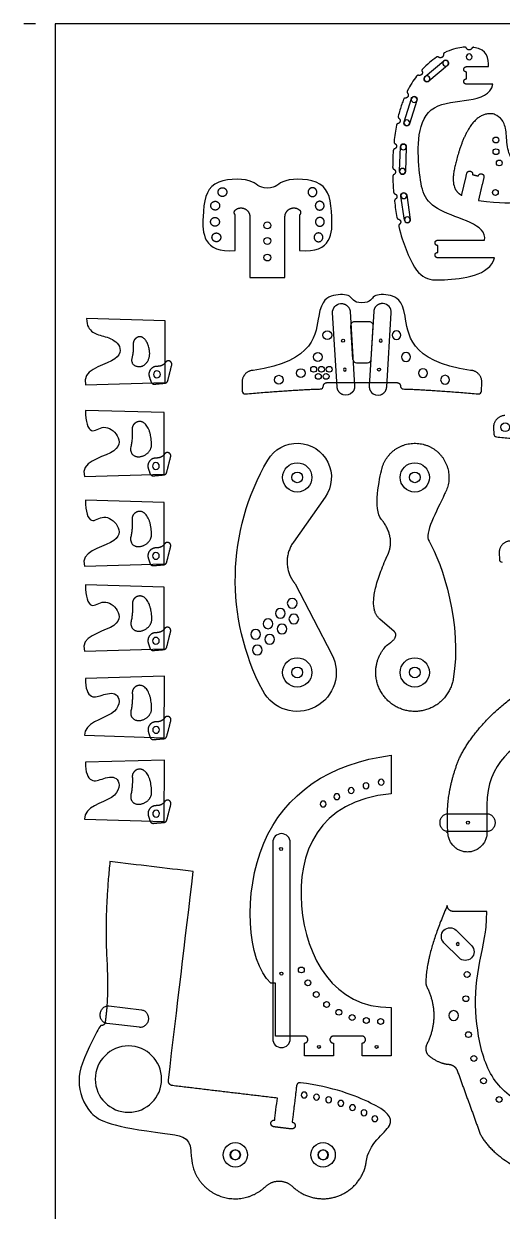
# Model space of a CAD drawing. Header units: millimetres. Extents: x -610 to 2074, y -2456 to 950.
# Drawn here: x 822 to 1312, y -279 to 938 of the extents above; entities that cross this region are included whole.
import ezdxf

# ---------------------------------------------------------------- set-up
doc = ezdxf.new("R2010")
doc.units = ezdxf.units.MM
for name, color, linetype, true_color in [('1.5mm deep inside cut', 60, 'Continuous', 0xd5ff00), ('10mm deep inside', 131, 'Continuous', 0x5ffffb), ('18mm birch plywood sheet', 11, 'Continuous', 0xff6151), ('3mm pilot holes', 4, 'Continuous', 0x00fbff), ('4mm deep inside', 151, 'Continuous', 0x72bcff), ('4mm deep outside', 18, 'Continuous', 0x000000), ('through cut inside 6mm', 18, 'Continuous', 0x000000), ('through cut outside 6mm bit', 96, 'Continuous', 0x007f00)]:
    doc.layers.add(name, color=color, linetype=linetype, true_color=true_color)

msp = doc.modelspace()

# ---------------------------------------------------------------- linework, layer by layer
at = {"layer": '1.5mm deep inside cut'}
for centre in [(1119, 583.7), (1127, 583.7), (1135, 583.7), (1123.8, 576.4), (1131.8, 576.4)]:
    msp.add_circle(centre, 3, dxfattribs=at)
for points, weights, knots in [([(958.4, 586.7), (954.2, 586.7), (951.7, 583.3), (949.2, 579.8), (950.6, 575.8)], [1, 0.889721206474, 1, 0.889721206474, 1], [45.567036, 45.567036, 45.567036, 52.628274, 52.628274, 59.689512, 59.689512, 59.689512]), ([(973.5, 587.9), (974.3, 590.7), (971.6, 592), (968.9, 593.3), (967.2, 590.8)], [1, 0.759151081858, 1, 0.759151081858, 1], [23.713166, 23.713166, 23.713166, 28.674684, 28.674684, 33.636203, 33.636203, 33.636203]), ([(957.3, 492.7), (953.1, 492.7), (950.6, 489.3), (948.2, 485.8), (949.5, 481.9)], [1, 0.889721206474, 1, 0.889721206474, 1], [45.567036, 45.567036, 45.567036, 52.628274, 52.628274, 59.689512, 59.689512, 59.689512]), ([(972.4, 493.9), (973.3, 496.8), (970.6, 498), (967.8, 499.3), (966.2, 496.8)], [1, 0.759151081858, 1, 0.759151081858, 1], [23.713166, 23.713166, 23.713166, 28.674684, 28.674684, 33.636203, 33.636203, 33.636203]), ([(972.4, 401.8), (973.3, 404.7), (970.6, 405.9), (967.8, 407.2), (966.2, 404.7)], [1, 0.759151081858, 1, 0.759151081858, 1], [23.713166, 23.713166, 23.713166, 28.674684, 28.674684, 33.636203, 33.636203, 33.636203]), ([(957.3, 400.6), (953.1, 400.6), (950.6, 397.2), (948.2, 393.8), (949.5, 389.8)], [1, 0.889721206474, 1, 0.889721206474, 1], [45.567036, 45.567036, 45.567036, 52.628274, 52.628274, 59.689512, 59.689512, 59.689512]), ([(972.4, 314.8), (973.3, 317.7), (970.6, 319), (967.8, 320.3), (966.2, 317.8)], [1, 0.759151081858, 1, 0.759151081858, 1], [23.713166, 23.713166, 23.713166, 28.674684, 28.674684, 33.636203, 33.636203, 33.636203]), ([(957.3, 313.7), (953.1, 313.7), (950.6, 310.2), (948.2, 306.8), (949.5, 302.8)], [1, 0.889721206474, 1, 0.889721206474, 1], [45.567036, 45.567036, 45.567036, 52.628274, 52.628274, 59.689512, 59.689512, 59.689512]), ([(957.5, 222.3), (953.2, 222.3), (950.8, 218.9), (948.3, 215.5), (949.7, 211.5)], [1, 0.889721206474, 1, 0.889721206474, 1], [45.567036, 45.567036, 45.567036, 52.628274, 52.628274, 59.689512, 59.689512, 59.689512]), ([(972.6, 223.5), (973.4, 226.4), (970.7, 227.6), (968, 228.9), (966.3, 226.4)], [1, 0.759151081858, 1, 0.759151081858, 1], [23.713166, 23.713166, 23.713166, 28.674684, 28.674684, 33.636203, 33.636203, 33.636203]), ([(957.5, 136.4), (953.2, 136.4), (950.8, 133), (948.3, 129.6), (949.7, 125.6)], [1, 0.889721206474, 1, 0.889721206474, 1], [45.567036, 45.567036, 45.567036, 52.628274, 52.628274, 59.689512, 59.689512, 59.689512]), ([(972.6, 137.6), (973.4, 140.5), (970.7, 141.8), (968, 143), (966.3, 140.5)], [1, 0.759151081858, 1, 0.759151081858, 1], [23.713166, 23.713166, 23.713166, 28.674684, 28.674684, 33.636203, 33.636203, 33.636203])]:
    msp.add_rational_spline(points, weights, degree=2, knots=knots, dxfattribs=at)
for points in [[(967.2, 590.8), (964.5, 586.7), (958.4, 586.7)], [(969.5, 572), (971.5, 579.9), (973.5, 587.9)], [(950.6, 575.8), (951.4, 573.4), (952.3, 570.9)], [(956.1, 568.5), (961.3, 569), (966.6, 569.5)], [(966.2, 496.8), (963.4, 492.7), (957.3, 492.7)], [(968.4, 478), (970.4, 485.9), (972.4, 493.9)], [(949.5, 481.9), (950.4, 479.4), (951.2, 476.9)], [(955, 474.5), (960.3, 475), (965.5, 475.5)], [(966.2, 404.7), (963.4, 400.6), (957.3, 400.6)], [(968.4, 385.9), (970.4, 393.8), (972.4, 401.8)], [(949.5, 389.8), (950.4, 387.3), (951.2, 384.8)], [(955, 382.5), (960.3, 382.9), (965.5, 383.4)], [(966.2, 317.8), (963.4, 313.7), (957.3, 313.7)], [(968.4, 298.9), (970.4, 306.9), (972.4, 314.8)], [(949.5, 302.8), (950.4, 300.3), (951.2, 297.9)], [(955, 295.5), (960.3, 296), (965.5, 296.4)], [(966.3, 226.4), (963.6, 222.3), (957.5, 222.3)], [(968.5, 207.6), (970.6, 215.5), (972.6, 223.5)], [(949.7, 211.5), (950.5, 209), (951.3, 206.5)], [(955.1, 204.2), (960.4, 204.6), (965.7, 205.1)], [(966.3, 140.5), (963.6, 136.4), (957.5, 136.4)], [(968.5, 121.7), (970.6, 129.7), (972.6, 137.6)], [(949.7, 125.6), (950.5, 123.1), (951.3, 120.6)], [(955.1, 118.3), (960.4, 118.8), (965.7, 119.2)]]:
    msp.add_open_spline(points, degree=2, dxfattribs=at)
for points, weights in [([(952.3, 570.9), (953.2, 568.1), (956.1, 568.5)], [1, 0.769572451465, 1]), ([(966.6, 569.5), (968.8, 569.8), (969.5, 572)], [1, 0.839994726213, 1]), ([(951.2, 476.9), (952.1, 474.1), (955, 474.5)], [1, 0.769572451465, 1]), ([(965.5, 475.5), (967.8, 475.8), (968.4, 478)], [1, 0.839994726213, 1]), ([(951.2, 384.8), (952.1, 382.1), (955, 382.5)], [1, 0.769572451465, 1]), ([(965.5, 383.4), (967.8, 383.7), (968.4, 385.9)], [1, 0.839994726213, 1]), ([(951.2, 297.9), (952.1, 295.1), (955, 295.5)], [1, 0.769572451465, 1]), ([(965.5, 296.4), (967.8, 296.8), (968.4, 298.9)], [1, 0.839994726213, 1]), ([(965.7, 205.1), (967.9, 205.4), (968.5, 207.6)], [1, 0.839994726213, 1]), ([(951.3, 206.5), (952.3, 203.8), (955.1, 204.2)], [1, 0.769572451465, 1]), ([(951.3, 120.6), (952.3, 117.9), (955.1, 118.3)], [1, 0.769572451465, 1]), ([(965.7, 119.2), (967.9, 119.5), (968.5, 121.7)], [1, 0.839994726213, 1])]:
    msp.add_rational_spline(points, weights, degree=2, dxfattribs=at)
at = {"layer": '10mm deep inside'}
for centre in [(1102.2, 472.9), (1222.7, 472.9), (1102.2, 273), (1222.7, 273)]:
    msp.add_circle(centre, 15, dxfattribs=at)
at = {"layer": '10mm deep inside', "extrusion": (0, 0, -1)}
msp.add_circle((-929.2, -143.9), 34, dxfattribs=at)
at = {"layer": '18mm birch plywood sheet'}
msp.add_lwpolyline([(854.2, -1502.1), (2074.2, -1502.1), (2074.2, 937.9), (854.2, 937.9)], close=True, dxfattribs=at)
at = {"layer": '3mm pilot holes'}
for centre in [(1149.2, 613), (1186, 583.4), (1277.1, 119), (1085.6, 92), (1086, -35.8), (1124.4, -110.9), (1183.5, -110.9)]:
    msp.add_circle(centre, 1.5, dxfattribs=at)
at = {"layer": '3mm pilot holes', "extrusion": (0, 0, -1)}
for centre in [(-1187.8, 613), (-1151, 583.4), (-1266.7, -5.5)]:
    msp.add_circle(centre, 1.5, dxfattribs=at)
at = {"layer": '4mm deep inside'}
for p, q in [((833.8, 937.9), (821.8, 937.9)), ((1233.3, 883.7), (1252.4, 899.8)), ((1256.3, 895.2), (1237.1, 879.1)), ((1211.7, 837.2), (1219.2, 861.1)), ((1224.9, 859.3), (1217.4, 835.4)), ((1207.1, 786.7), (1208, 811.7)), ((1214, 811.5), (1213.1, 786.5)), ((1212.1, 736.5), (1208.4, 761.2)), ((1214.4, 762.1), (1218.1, 737.3)), ((1143.1, 565.6), (1138.5, 641.6)), ((1156.4, 643), (1161, 566.8)), ((1180.6, 643), (1176, 566.8)), ((1193.9, 565.6), (1198.5, 641.6)), ((1256.5, 128), (1297, 128)), ((1297, 110), (1256.5, 110)), ((1077, 98.7), (1077, -102.6)), ((1095, -102.6), (1095, 98.7)), ((909.2, -68.9), (942.7, -72.9)), ((940.6, -90.8), (907.1, -86.8))]:
    msp.add_line(p, q, dxfattribs=at)
for points in [[(1265.2, 8.7), (1280.8, -6.9)], [(1268.1, -19.6), (1252.5, -4.1)]]:
    msp.add_lwpolyline(points, dxfattribs=at)
for centre, radius in [((1038.7, -221.5), 12.5), ((1038.7, -221.5), 5.2), ((1128.7, -221.5), 12.5), ((1128.7, -221.6), 5.2)]:
    msp.add_circle(centre, radius, dxfattribs=at)
at = {"layer": '4mm deep inside', "extrusion": (0, 0, -1)}
for centre, radius, start, end in [((-1254.3, 897.5), 3, 49.9353, 229.9353), ((-1235.2, 881.4), 3, 229.9353, 49.9353), ((-1222, 860.2), 3, 17.4151, 197.4151), ((-1214.5, 836.3), 3, 197.4151, 17.4151), ((-1211, 811.6), 3, 2.0801, 182.0801), ((-1210.1, 786.6), 3, 182.0802, 2.0802), ((-1211.4, 761.6), 3, 351.5057, 171.5057), ((-1215.1, 736.9), 3, 171.5057, 351.5057), ((-1147.4, 642.1), 9, 356.5334, 85.5774), ((-1152, 566.2), 9, 221.0719, 288.8027), ((-1258.9, 2.3), 9, 315, 134.9999), ((-1274.4, -13.3), 9, 135, 314.9999)]:
    msp.add_arc(centre, radius, start, end, dxfattribs=at)
at = {"layer": '4mm deep inside'}
for centre, start, end in [((1189.5, 642.1), 356.5334, 85.5774), ((1184.9, 566.2), 221.0719, 288.8027), ((1086, 98.7), 360, 180), ((1086, -102.6), 180, 0)]:
    msp.add_arc(centre, 9, start, end, dxfattribs=at)
for points, weights in [([(1146.7, 651.1), (1155.5, 651.8), (1156.4, 643)], [1, 0.7133499962, 0.999263694681]), ([(1190.2, 651.1), (1181.4, 651.8), (1180.6, 643)], [1, 0.7133499962, 0.999263694681]), ([(1149.1, 557.6), (1143.4, 559.6), (1143.1, 565.6)], [1, 0.830349139211, 1]), ([(1161, 566.8), (1161.3, 563.1), (1158.8, 560.3)], [1, 0.923364943739, 1]), ([(1176, 566.8), (1175.7, 563.1), (1178.2, 560.3)], [1, 0.923364943739, 1]), ([(1187.8, 557.6), (1193.6, 559.6), (1193.9, 565.6)], [1, 0.830349139211, 1])]:
    msp.add_rational_spline(points, weights, degree=2, dxfattribs=at)
for points, knots in [([(1256.5, 110), (1256, 110), (1255, 110.1), (1253.5, 110.6), (1252.1, 111.4), (1250.8, 112.6), (1249.8, 114), (1249, 115.7), (1248.6, 117.3), (1248.5, 119), (1248.6, 120.7), (1249, 122.4), (1249.8, 124), (1250.8, 125.5), (1252.1, 126.6), (1253.5, 127.5), (1255, 127.9), (1256, 128), (1256.5, 128)], [64.528599, 64.528599, 64.528599, 64.528599, 65.974835, 67.525142, 69.174919, 70.907319, 72.690415, 74.48008, 76.227969, 77.890824, 79.553683, 81.301573, 83.09123, 84.874308, 86.606677, 88.256411, 89.806667, 91.252863, 91.252863, 91.252863, 91.252863]), ([(1297, 128), (1297.5, 128), (1298.5, 127.9), (1299.9, 127.5), (1301.4, 126.6), (1302.7, 125.5), (1303.7, 124), (1304.5, 122.4), (1304.9, 120.7), (1305, 119), (1304.9, 117.3), (1304.5, 115.7), (1303.7, 114), (1302.7, 112.6), (1301.4, 111.4), (1299.9, 110.6), (1298.5, 110.1), (1297.5, 110), (1297, 110)], [0, 0, 0, 0, 1.446196, 2.996452, 4.646186, 6.378555, 8.161632, 9.95129, 11.69918, 13.362039, 15.024898, 16.772788, 18.562446, 20.345523, 22.077892, 23.727626, 25.277882, 26.724065, 26.724065, 26.724065, 26.724065]), ([(907.1, -86.8), (906.6, -86.8), (905.6, -86.5), (904.2, -85.9), (902.9, -84.9), (901.8, -83.6), (900.9, -82), (900.3, -80.3), (900.1, -78.6), (900.2, -76.9), (900.5, -75.3), (901.1, -73.6), (902.1, -72.1), (903.3, -70.8), (904.7, -69.8), (906.2, -69.2), (907.7, -68.9), (908.8, -68.9), (909.2, -68.9)], [60.885979, 60.885979, 60.885979, 60.885979, 62.332214, 63.882522, 65.532299, 67.264699, 69.047795, 70.837459, 72.585349, 74.248203, 75.911062, 77.658953, 79.44861, 81.231688, 82.964056, 84.61379, 86.164047, 87.610242, 87.610242, 87.610242, 87.610242]), ([(942.7, -72.9), (943.2, -73), (944.1, -73.2), (945.6, -73.9), (946.9, -74.8), (948, -76.2), (948.9, -77.7), (949.4, -79.4), (949.7, -81.1), (949.6, -82.8), (949.3, -84.5), (948.6, -86.1), (947.7, -87.6), (946.5, -88.9), (945.1, -89.9), (943.6, -90.6), (942, -90.9), (941, -90.9), (940.6, -90.8)], [0, 0, 0, 0, 1.446196, 2.996452, 4.646186, 6.378555, 8.161632, 9.95129, 11.69918, 13.362039, 15.024898, 16.772788, 18.562446, 20.345523, 22.077892, 23.727626, 25.277882, 26.724065, 26.724065, 26.724065, 26.724065])]:
    msp.add_open_spline(points, degree=3, knots=knots, dxfattribs=at)
at = {"layer": '4mm deep outside'}
msp.add_rational_spline([(1256.5, 109), (1256, 109), (1255.4, 109.1)], [1, 0.975066676587, 0.954378385674], degree=2, dxfattribs=at)
at = {"layer": 'through cut inside 6mm'}
for p, q in [((1156.9, 628.2), (1159, 593.8)), ((1178, 593.8), (1180.1, 628.2))]:
    msp.add_line(p, q, dxfattribs=at)
for points in [[(1176.2, 632.3), (1160.8, 632.3)], [(1162.9, 590.2), (1174.1, 590.2)]]:
    msp.add_lwpolyline(points, dxfattribs=at)
at = {"layer": 'through cut inside 6mm', "extrusion": (0, 0, -1)}
for centre, radius in [((-1278.5, 903.9), 3), ((-1254.3, 897.5), 3), ((-1235.2, 881.4), 3), ((-1222, 860.2), 3), ((-1214.5, 836.3), 3), ((-1211, 811.6), 3), ((-1210.1, 786.6), 3), ((-1211.4, 761.6), 3), ((-1215.1, 736.9), 3), ((-1204, 618.7), 4.5), ((-1213.7, 596.3), 4.5), ((-1231.1, 579.8), 4.5), ((-958.4, 578.5), 3.5), ((-1253.7, 573), 4.5), ((-957.3, 484.5), 3.5), ((-957.3, 392.4), 3.5), ((-1097, 343.9), 5), ((-1084.8, 333.5), 5), ((-1098.7, 327.8), 5), ((-1059.5, 312), 5), ((-1072.3, 322.8), 5), ((-1086.5, 317.5), 5), ((-957.3, 305.4), 3.5), ((-1074, 306.8), 5), ((-1061.2, 295.9), 5), ((-957.5, 214.1), 3.5), ((-1172.7, 156.8), 3), ((-1188.3, 160.4), 3), ((-1142.8, 145.6), 3), ((-1157.5, 151.9), 3), ((-1128.7, 138.1), 3), ((-957.5, 128.2), 3.5), ((-1262.5, -78.7), 5), ((-1109.2, -160.2), 3), ((-1121.9, -162.3), 3), ((-1134.4, -165.1), 3), ((-1146.8, -168.7), 3), ((-1158.8, -173.1), 3), ((-1170.6, -178.4), 3), ((-1181.8, -184.5), 3), ((-1038.7, -221.5), 5), ((-1128.7, -221.5), 5)]:
    msp.add_circle(centre, radius, dxfattribs=at)
at = {"layer": 'through cut inside 6mm'}
for centre, radius in [((1305.8, 818.7), 3), ((1305.9, 806.7), 3), ((1309.3, 795.2), 3), ((1305.3, 764.9), 3), ((1071.6, 731.2), 3.5), ((1071.6, 715.2), 3.5), ((1071.6, 698.2), 3.5), ((1133, 618.7), 4.5), ((1123.3, 596.3), 4.5), ((1105.9, 579.8), 4.5), ((1083.3, 573), 4.5), ((1315.4, 524.3), 4.5), ((1102.2, 472.9), 5.5), ((1222.7, 472.9), 5.5), ((1102.2, 273), 5.5), ((1222.7, 273), 5.5), ((1106.4, -32), 3), ((1276.3, -36.6), 3), ((1113.1, -45.2), 3), ((1121.7, -57.2), 3), ((1275.1, -61.5), 3), ((1132.3, -67.4), 3), ((1144.8, -75.4), 3), ((1158.5, -80.8), 3), ((1173, -83.8), 3), ((1187.7, -84.8), 3), ((1277.7, -98.3), 3), ((1283.2, -122.7), 3), ((1293.2, -145.6), 3), ((1309.2, -164.8), 3)]:
    msp.add_circle(centre, radius, dxfattribs=at)
for centre, start, end in [((1160.8, 628.4), 90, 183.4703), ((1176.2, 628.4), 356.5297, 90), ((1162.9, 594.1), 183.4703, 270), ((1174.1, 594.1), 270, 356.5297)]:
    msp.add_arc(centre, 3.88, start, end, dxfattribs=at)
for points in [[(1025.5, 769.8), (1021, 769.8), (1021, 765.3), (1021, 760.8), (1025.5, 760.8), (1030, 760.8), (1030, 765.3), (1030, 769.8), (1025.5, 769.8)], [(1117.8, 769.8), (1122.3, 769.8), (1122.3, 765.3), (1122.3, 760.8), (1117.8, 760.8), (1113.3, 760.8), (1113.3, 765.3), (1113.3, 769.8), (1117.8, 769.8)], [(1018.1, 755.9), (1013.6, 755.9), (1013.6, 751.4), (1013.6, 746.9), (1018.1, 746.9), (1022.6, 746.9), (1022.6, 751.4), (1022.6, 755.9), (1018.1, 755.9)], [(1125.2, 755.9), (1129.7, 755.9), (1129.7, 751.4), (1129.7, 746.9), (1125.2, 746.9), (1120.7, 746.9), (1120.7, 751.4), (1120.7, 755.9), (1125.2, 755.9)], [(1017.9, 739.3), (1013.4, 739.3), (1013.4, 734.8), (1013.4, 730.3), (1017.9, 730.3), (1022.4, 730.3), (1022.4, 734.8), (1022.4, 739.3), (1017.9, 739.3)], [(1125.4, 739.3), (1129.9, 739.3), (1129.9, 734.8), (1129.9, 730.3), (1125.4, 730.3), (1120.9, 730.3), (1120.9, 734.8), (1120.9, 739.3), (1125.4, 739.3)], [(1019.3, 723.4), (1014.8, 723.4), (1014.8, 718.9), (1014.8, 714.4), (1019.3, 714.4), (1023.8, 714.4), (1023.8, 718.9), (1023.8, 723.4), (1019.3, 723.4)], [(1124, 723.4), (1128.5, 723.4), (1128.5, 718.9), (1128.5, 714.4), (1124, 714.4), (1119.5, 714.4), (1119.5, 718.9), (1119.5, 723.4), (1124, 723.4)]]:
    msp.add_rational_spline(points, [1, 0.707106781187, 1, 0.707106781187, 1, 0.707106781187, 1, 0.707106781187, 1], degree=2, knots=[0, 0, 0, 7.068583, 7.068583, 14.137167, 14.137167, 21.20575, 21.20575, 28.274334, 28.274334, 28.274334], dxfattribs=at)
for points, weights in [([(939.4, 616.9), (932.9, 614.9), (934.1, 608.4)], [1, 0.707106781187, 1]), ([(950.9, 600.9), (949.7, 619.4), (939.4, 616.9)], [1, 0.707106781187, 1]), ([(934.1, 608.4), (934.3, 601.4), (930.4, 585.8), (941.5, 586.5)], [1, 1, 0.707106781187, 1]), ([(941.5, 586.5), (951.6, 587.9), (950.9, 600.9)], [1, 0.707106781187, 1]), ([(938.4, 529.8), (931.9, 527.8), (933, 521.3)], [1, 0.707106781187, 1]), ([(952.8, 506.2), (952.9, 534.3), (938.4, 529.8)], [1, 0.707106781187, 1]), ([(933, 521.3), (933.3, 512), (929.3, 493.4), (940.4, 494)], [1, 1, 0.707106781187, 1]), ([(940.4, 494), (952.9, 495.4), (952.8, 506.2)], [1, 0.707106781187, 1]), ([(933, 429.3), (933.3, 420), (929.3, 401.3), (940.4, 401.9)], [1, 1, 0.707106781187, 1]), ([(938.4, 437.7), (931.9, 435.8), (933, 429.3)], [1, 0.707106781187, 1]), ([(952.8, 414.1), (952.9, 442.2), (938.4, 437.7)], [1, 0.707106781187, 1]), ([(940.4, 401.9), (952.9, 403.4), (952.8, 414.1)], [1, 0.707106781187, 1]), ([(933.3, 342.5), (933.6, 333.2), (929.6, 314.6), (940.7, 315.2)], [1, 1, 0.707106781187, 1]), ([(938.7, 351), (932.2, 349.1), (933.3, 342.5)], [1, 0.707106781187, 1]), ([(953.1, 327.4), (953.1, 355.5), (938.7, 351)], [1, 0.707106781187, 1]), ([(940.7, 315.2), (953.1, 316.7), (953.1, 327.4)], [1, 0.707106781187, 1]), ([(938.5, 259.4), (932, 257.5), (933.2, 250.9)], [1, 0.707106781187, 1]), ([(952.9, 235.8), (953, 263.9), (938.5, 259.4)], [1, 0.707106781187, 1]), ([(933.2, 250.9), (933.4, 241.6), (929.5, 223), (940.6, 223.6)], [1, 1, 0.707106781187, 1]), ([(940.6, 223.6), (953, 225), (952.9, 235.8)], [1, 0.707106781187, 1]), ([(938.5, 173.5), (932, 171.6), (933.2, 165.1)], [1, 0.707106781187, 1]), ([(952.9, 149.9), (953, 178), (938.5, 173.5)], [1, 0.707106781187, 1]), ([(933.2, 165.1), (933.4, 155.8), (929.5, 137.1), (940.6, 137.8)], [1, 1, 0.707106781187, 1]), ([(940.6, 137.8), (953, 139.2), (952.9, 149.9)], [1, 0.707106781187, 1])]:
    msp.add_rational_spline(points, weights, degree=2, dxfattribs=at)
at = {"layer": 'through cut outside 6mm bit'}
for p, q in [((1038.7, 705.4), (1038.7, 741.9)), ((1104.6, 741.9), (1104.6, 705.4)), ((1128.9, 566.2), (1129, 566.9)), ((1132.5, 570), (1204.5, 570)), ((1208, 566.9), (1208.1, 566.2)), ((1303.4, 523.8), (1303.7, 517.3)), ((1130.8, 452.7), (1098.2, 406.5)), ((1309.2, 395.3), (1309.4, 389)), ((1201.7, 314.8), (1187, 327.6))]:
    msp.add_line(p, q, dxfattribs=at)
for points in [[(1275.6, 881.4), (1275.6, 888.4)], [(1053.6, 740.1), (1053.6, 677.7), (1089.6, 677.7), (1089.6, 740.1)], [(885.2, 567.9), (966.9, 570.3), (966.9, 633.4), (886.3, 635.6)], [(1045.6, 570.1), (1045.9, 561.4)], [(1291.1, 561.4), (1291.4, 570.1)], [(884.1, 473.9), (965.8, 476.3), (965.8, 539.4), (885.2, 541.6)], [(884.1, 381.8), (965.8, 384.2), (965.8, 447.3), (885.2, 449.6)], [(884.1, 294.9), (965.8, 297.2), (965.8, 360.4), (885.2, 362.6)], [(1100.1, 363.7), (1137.7, 291.5)], [(884.2, 208.5), (965.9, 205.9), (966, 269), (885.2, 266.8)], [(884.2, 122.6), (965.9, 120), (966, 183.1), (885.2, 180.9)]]:
    msp.add_lwpolyline(points, dxfattribs=at)
for centre, start, end in [((1048.9, 561.5), 181.8333, 274.8304), ((1125.9, 566.5), 271.689, 353.4419), ((1211, 566.5), 186.5581, 268.311), ((1288.1, 561.5), 265.1696, 358.1667), ((1306.7, 517.4), 182.4076, 263.5121), ((1312.4, 389.1), 182.4076, 268.4208)]:
    msp.add_arc(centre, 3, start, end, dxfattribs=at)
at = {"layer": 'through cut outside 6mm bit', "extrusion": (0, 0, -1)}
for centre, radius, start, end in [((-1102.2, 472.9), 35, 30.2958, 215.1719), ((-1282, 367.8), 243.3, 332.2107, 30.2958), ((-1214.3, 278.5), 30, 33.0183, 55.4641), ((-1102.2, 273), 40, 152.5249, 332.2107)]:
    msp.add_arc(centre, radius, start, end, dxfattribs=at)
at = {"layer": 'through cut outside 6mm bit'}
for points, knots in [([(1273.8, 913.9), (1272.8, 913.8), (1271.9, 913.7), (1270.9, 913.6), (1265.6, 913.1), (1259.5, 911.3), (1253.1, 908.2)], [469.446671, 469.446671, 469.446671, 469.446671, 470.755448, 470.755448, 470.755448, 497.254769, 497.254769, 497.254769, 497.254769]), ([(1294, 716), (1297.9, 732.2), (1234.5, 743.6), (1226.6, 779.1), (1222.8, 870.7), (1298.4, 854.5), (1302.8, 875.9)], [922.788821, 922.788821, 922.788821, 922.788821, 983.257711, 1043.726602, 1104.195492, 1162.826576, 1162.826576, 1162.826576, 1162.826576]), ([(1211.2, 860.5), (1210.6, 858.8), (1208.5, 853.3), (1206.8, 847.3), (1205.7, 843)], [567.74743, 567.74743, 567.74743, 567.74743, 571.935768, 581.347105, 581.347105, 581.347105, 581.347105]), ([(1287.9, 756.6), (1311.7, 753.8), (1375, 757.1), (1401.4, 761), (1422.4, 763.2)], [567.191928, 567.191928, 567.191928, 567.191928, 575.45023, 618.642585, 618.642585, 618.642585, 618.642585]), ([(1213.8, 706.6), (1226, 675.6), (1242.1, 673.3), (1299.7, 679.6), (1304.4, 698)], [703.485102, 703.485102, 703.485102, 703.485102, 748.807604, 792.413394, 792.413394, 792.413394, 792.413394]), ([(1168.5, 651.9), (1159.1, 651.9), (1159.1, 660.7), (1138.9, 660.7), (1121.3, 651.9), (1121.2, 591.3), (1057, 582.6)], [1914.616242, 1914.616242, 1914.616242, 1914.616242, 1971.389, 2028.163017, 2084.937034, 2141.711051, 2141.711051, 2141.711051, 2141.711051]), ([(1279.9, 582.6), (1215.8, 591.3), (1215.7, 651.9), (1198.1, 660.7), (1177.9, 660.7), (1177.9, 651.9), (1168.5, 651.9)], [1687.521432, 1687.521432, 1687.521432, 1687.521432, 1744.295449, 1801.069466, 1857.843483, 1914.616242, 1914.616242, 1914.616242, 1914.616242]), ([(885.2, 266.8), (884.8, 256.4), (890.5, 244.7), (903.1, 250.7), (920.5, 253.7), (921.1, 228.4), (883.8, 221.3), (884.2, 208.5)], [80.83971, 80.83971, 80.83971, 80.83971, 105.589727, 130.339743, 155.089759, 179.839775, 204.58141, 204.58141, 204.58141, 204.58141]), ([(885.2, 180.9), (884.8, 170.5), (890.5, 158.8), (903.1, 164.8), (920.5, 167.8), (921.1, 142.5), (883.8, 135.4), (884.2, 122.6)], [80.83971, 80.83971, 80.83971, 80.83971, 105.589727, 130.339743, 155.089759, 179.839775, 204.58141, 204.58141, 204.58141, 204.58141]), ([(1464.6, -180.6), (1455.4, -181.2), (1451.7, -159.6), (1395.1, -188.8), (1334, -174), (1298, -144.1), (1285.3, -93.7), (1283.7, -42.9), (1295.5, 1.7), (1296.4, 20.2), (1296.4, 28)], [-601.500609, -601.500609, -601.500609, -601.500609, -553.137454, -504.7743, -456.411146, -408.047992, -359.684838, -311.321684, -262.958529, -238.177496, -238.177496, -238.177496, -238.177496]), ([(900.9, -88.8), (898.3, -92.2), (884.3, -119.7), (874.2, -144.9), (887.2, -182), (911.5, -192.5), (966.6, -199.6), (980.8, -201.3), (994.6, -202.8), (993, -221.8), (994.5, -230.4)], [1764.602581, 1764.602581, 1764.602581, 1764.602581, 1783.383936, 1850.21061, 1917.037285, 1983.863943, 1983.863943, 1983.863943, 2067.005982, 2079.97787, 2079.97787, 2079.97787, 2079.97787]), ([(1173, -228.9), (1174.8, -210.1), (1209.3, -189.6), (1185.9, -169.9), (1138.7, -151.9), (1105.4, -147.6)], [2304.655945, 2304.655945, 2304.655945, 2304.655945, 2366.543837, 2428.431729, 2488.235329, 2488.235329, 2488.235329, 2488.235329])]:
    msp.add_open_spline(points, degree=3, knots=knots, dxfattribs=at)
for points, weights, degree in [([(1275.7, 912.7), (1275.1, 914), (1273.8, 913.9)], [1, 0.825773293995, 1], 2), ([(1283.1, 913.7), (1281.7, 913.9), (1281.1, 912.6)], [1, 0.818593258381, 1], 2), ([(1247.3, 903.5), (1246.1, 904.3), (1245, 903.6)], [1, 0.827976489252, 1], 2), ([(1253.1, 908.2), (1251.9, 907.6), (1252, 906.2)], [1, 0.827255918058, 1], 2), ([(1230.6, 891.3), (1229.6, 890.4), (1230.2, 889.1)], [1, 0.829332193796, 1], 2), ([(1226.7, 885), (1225.4, 885.3), (1224.6, 884.3)], [1, 0.829608390251, 1], 2), ([(1215, 868.9), (1214.4, 867.7), (1215.3, 866.7)], [1, 0.830565095532, 1], 2), ([(1213.1, 861.7), (1211.7, 861.7), (1211.2, 860.5)], [1, 0.830855927455, 1], 2), ([(1205.7, 843), (1205.4, 841.7), (1206.5, 840.9)], [1, 0.832747525914, 1], 2), ([(1205.3, 835.5), (1204, 835.2), (1203.8, 833.9)], [1, 0.833175795302, 1], 2), ([(1201.4, 817), (1201.2, 815.7), (1202.4, 815)], [1, 0.834043886723, 1], 2), ([(1201.9, 809.6), (1200.7, 809.1), (1200.6, 807.8)], [1, 0.834199385467, 1], 2), ([(1200, 790.7), (1200, 789.3), (1201.2, 788.8)], [1, 0.834485680294, 1], 2), ([(1201.3, 783.3), (1200.1, 782.8), (1200.1, 781.5)], [1, 0.834515525172, 1], 2), ([(1201, 765.2), (1201.1, 763.9), (1202.3, 763.5)], [1, 0.834443723537, 1], 2), ([(1202.9, 758.1), (1201.7, 757.4), (1201.9, 756.1)], [1, 0.834360051959, 1], 2), ([(1204.4, 739.2), (1204.6, 737.9), (1205.9, 737.6)], [1, 0.83375731631, 1], 2), ([(1207, 732.3), (1206, 731.5), (1206.3, 730.2)], [1, 0.833410949197, 1], 2), ([(1057, 582.6), (1045.1, 582.1), (1045.6, 570.1)], [1, 0.708784358273, 1], 2), ([(1291.4, 570.1), (1291.9, 582.1), (1279.9, 582.6)], [1, 0.708784358273, 1], 2), ([(1129, 566.9), (1129.4, 570), (1132.5, 570)], [0.999992247197, 0.746491552345, 1], 2), ([(1204.5, 570), (1207.6, 570), (1208, 566.9)], [1, 0.746491552345, 0.999992247197], 2), ([(1314.9, 536.3), (1302.9, 535.7), (1303.4, 523.8)], [1, 0.708784358273, 1], 2), ([(1188.9, 481.7), (1191.9, 493.2), (1201.2, 500.5)], [1, 0.926964021057, 1], 2), ([(1194.5, 392.5), (1198, 399.3), (1197.5, 419.6), (1188.3, 430)], [1, 1, 0.720034871465, 1], 2), ([(1320.6, 407.7), (1308.7, 407.2), (1309.2, 395.3)], [1, 0.708784358273, 1], 2), ([(1197.3, 303.2), (1207, 309.9), (1201.7, 314.8)], [0.945308154375, 0.793021584628, 1], 2), ([(1268.6, 185.5), (1288.3, 225.2), (1326.6, 256.4), (1374.4, 277.1)], [1, 0.885969997971, 0.909562898646, 1], 3), ([(1256.3, 132.1), (1257.4, 158.7), (1268.6, 185.5)], [1, 0.977471139302, 1], 2), ([(1256, 34), (1235, -13.4), (1234, -43.9)], [1, 0.997763600329, 1], 2), ([(1262, 28), (1256, 28), (1256, 34)], [1, 0.707106781187, 1], 2), ([(1234, -43.9), (1233.8, -46.7), (1235, -49.2)], [1, 0.962703476781, 1], 2), ([(1235, -49.2), (1249.7, -78.7), (1235, -108.3)], [1, 0.951279026937, 0.999999953536], 2), ([(905.2, -85.8), (904.8, -89.3), (901.3, -88.9)], [1, 0.707106781187, 1], 2), ([(1235, -108.3), (1231, -116.4), (1238.7, -121.2)], [0.999999953536, 0.740137363724, 0.999999976768], 2), ([(1238.7, -121.2), (1248.6, -128.1), (1257.2, -128.7)], [0.999999976768, 0.967485600795, 0.99999994576], 2), ([(1257.2, -128.7), (1263.9, -129), (1266.2, -135.2)], [0.99999994576, 0.831664996658, 1], 2), ([(1289.8, -200.2), (1314.9, -249.4), (1428.6, -262.9)], [1, 0.882356603584, 1], 2), ([(1069.7, -254), (1077.9, -246.2), (1089.3, -246.2), (1097.4, -254)], [1, 0.814401616392, 0.814401616392, 1], 3)]:
    msp.add_rational_spline(points, weights, degree=degree, dxfattribs=at)
for points, degree in [([(1298.3, 893.9), (1298.3, 901.8), (1297.6, 911.8), (1283.1, 913.7)], 3), ([(1245, 903.6), (1240.1, 900.3), (1235.2, 896.3), (1230.6, 891.3)], 3), ([(1275.6, 893.9), (1283.2, 893.9), (1290.7, 893.9), (1298.3, 893.9)], 3), ([(1224.6, 884.3), (1221.1, 879.7), (1217.9, 874.6), (1215, 868.9)], 3), ([(1302.8, 875.9), (1293.7, 875.9), (1284.7, 875.9), (1275.6, 875.9)], 3), ([(1203.8, 833.9), (1202.8, 828.5), (1202, 822.8), (1201.4, 817)], 3), ([(1200.6, 807.8), (1200.2, 802.2), (1200, 796.4), (1200, 790.7)], 3), ([(1071.6, 769.4), (1062.1, 769.4), (1061.1, 779.5), (1010.3, 779.2), (1004.6, 744.8), (1005.2, 702.6), (1038.7, 705.4)], 3), ([(1104.6, 705.4), (1138.1, 702.6), (1138.7, 744.8), (1133, 779.2), (1082.2, 779.5), (1081.2, 769.4), (1071.6, 769.4)], 3), ([(1200.1, 781.5), (1200.2, 776), (1200.5, 770.6), (1201, 765.2)], 3), ([(1270.7, 762), (1273.4, 773.3), (1276, 784.5)], 2), ([(1281.9, 783.2), (1284.8, 782.5), (1287.7, 781.8)], 2), ([(1293.5, 780.4), (1290.7, 768.5), (1287.9, 756.6)], 2), ([(1201.9, 756.1), (1202.5, 750.3), (1203.4, 744.6), (1204.4, 739.2)], 3), ([(1206.3, 730.2), (1208.3, 721.3), (1210.9, 713.2), (1213.8, 706.6)], 3), ([(1246.2, 716), (1270.1, 716), (1294, 716)], 2), ([(1246.2, 703.5), (1246.2, 707), (1246.2, 710.5)], 2), ([(1304.4, 698), (1275.3, 698), (1246.2, 698)], 2), ([(886.3, 635.6), (886.2, 628.4), (892, 620.1), (904.6, 617.9), (921.6, 611), (922.2, 590.9), (880.8, 582.7), (885.2, 567.9)], 3), ([(1049.1, 558.5), (1099.8, 562.8), (1126, 563.5)], 2), ([(1210.9, 563.5), (1237.2, 562.8), (1287.8, 558.5)], 2), ([(885.2, 541.6), (884.8, 529.6), (890.6, 515.3), (903.2, 528.3), (920.5, 516.9), (921.2, 496.8), (879.7, 488.7), (884.1, 473.9)], 3), ([(1306.4, 514.4), (1364.1, 507.9), (1422.3, 511.7)], 2), ([(1188.3, 430), (1179.9, 439.6), (1186.5, 472.7), (1188.9, 481.7)], 3), ([(1253.3, 455.9), (1244.7, 437.6), (1232.3, 415.3), (1237.3, 407.5)], 3), ([(885.2, 449.6), (884.8, 437.5), (890.6, 423.2), (903.2, 436.2), (920.5, 424.8), (921.2, 404.8), (879.7, 396.6), (884.1, 381.8)], 3), ([(1237.3, 407.5), (1250.8, 385), (1271.7, 321.3), (1262.1, 266.2)], 3), ([(1187, 327.6), (1170.9, 340.4), (1194.5, 392.5)], 2), ([(885.2, 362.6), (884.8, 350.5), (890.6, 336.2), (903.2, 349.2), (920.5, 337.9), (921.2, 317.8), (879.7, 309.7), (884.1, 294.9)], 3), ([(1357.2, 212.5), (1324.2, 201.2), (1296.5, 179.2), (1296.7, 137.2)], 3), ([(1075.1, -45.5), (1050.4, -22.4), (1042.7, 116.7), (1135.7, 180.2), (1198.3, 188)], 3), ([(1198.3, 188), (1198.3, 168.2), (1198.3, 148.5)], 2), ([(1198.3, 148.5), (1122.8, 141.9), (1082, 32.3), (1139.8, -71.1), (1198.3, -70.4)], 3), ([(1296.7, 137.2), (1296.7, 123.1), (1296.7, 108.9)], 2), ([(1256.7, 108.9), (1256, 114.7), (1255.9, 124.5), (1256.3, 132.1)], 3), ([(910.2, 79.1), (904.5, 24.5), (909.2, -61.2), (905.2, -85.8)], 2), ([(995.6, 68.9), (967.2, 72.3), (938.7, 75.7), (910.2, 79.1)], 3), ([(1296.4, 28), (1279.2, 28), (1262, 28)], 2), ([(1080, -45.5), (1077.6, -45.5), (1075.1, -45.5)], 2), ([(1080, -99.9), (1080, -72.7), (1080, -45.5)], 2), ([(1198.3, -70.4), (1198.3, -95.1), (1198.3, -119.9)], 2), ([(901.3, -88.9), (901.1, -88.9), (900.9, -88.8)], 2), ([(1109.6, -99.9), (1094.8, -99.9), (1080, -99.9)], 2), ([(1109.6, -119.9), (1109.6, -113.4), (1109.6, -106.9)], 2), ([(1168.7, -99.9), (1153.9, -99.9), (1139.2, -99.9)], 2), ([(1139.2, -106.9), (1139.2, -113.4), (1139.2, -119.9)], 2), ([(1168.7, -119.9), (1168.7, -113.4), (1168.7, -106.9)], 2), ([(1139.2, -119.9), (1124.4, -119.9), (1109.6, -119.9)], 2), ([(1198.3, -119.9), (1183.5, -119.9), (1168.7, -119.9)], 2), ([(1266.2, -135.2), (1278, -167.7), (1289.8, -200.2)], 2), ([(1081.8, -163.4), (1028.1, -157), (974.5, -150.6)], 2), ([(1101.5, -150.6), (1099.3, -169.3), (1097, -188)], 2), ([(1096.2, -195), (1087.2, -193.9), (1078.3, -192.8)], 2)]:
    msp.add_open_spline(points, degree=degree, dxfattribs=at)
for points, weights, degree, knots in [([(1252, 906.2), (1252.1, 904.3), (1250.5, 903.4), (1248.8, 902.5), (1247.3, 903.5)], [1, 0.845333562277, 1, 0.845333562277, 1], 2, [499.641132, 499.641132, 499.641132, 503.022774, 503.022774, 506.404417, 506.404417, 506.404417]), ([(1281.1, 912.6), (1280.2, 911), (1278.4, 911), (1276.5, 911), (1275.7, 912.7)], [1, 0.849816282865, 1, 0.849816282865, 1], 2, [460.387857, 460.387857, 460.387857, 463.718815, 463.718815, 467.049773, 467.049773, 467.049773]), ([(1230.2, 889.1), (1231, 887.4), (1229.8, 885.9), (1228.5, 884.5), (1226.7, 885)], [1, 0.843629329215, 1, 0.843629329215, 1], 2, [531.204814, 531.204814, 531.204814, 534.605549, 534.605549, 538.006283, 538.006283, 538.006283]), ([(1275.6, 888.4), (1274, 888.4), (1272.9, 889.5), (1272.9, 891.1), (1272.9, 892.7), (1274, 893.9), (1275.6, 893.9)], [1, 0.804737854115, 0.804737854115, 1, 0.804737854115, 0.804737854115, 1], 3, [403.510775, 403.510775, 403.510775, 403.510775, 407.830465, 407.830465, 407.830465, 412.150155, 412.150155, 412.150155, 412.150155]), ([(1275.6, 875.9), (1274, 875.9), (1272.9, 877), (1272.9, 878.6), (1272.9, 880.2), (1274, 881.4), (1275.6, 881.4)], [1, 0.804737854145, 0.804737854145, 1, 0.804737854145, 0.804737854145, 1], 3, [387.871395, 387.871395, 387.871395, 387.871395, 392.191085, 392.191085, 392.191085, 396.510775, 396.510775, 396.510775, 396.510775]), ([(1215.3, 866.7), (1216.6, 865.3), (1215.8, 863.5), (1215, 861.8), (1213.1, 861.7)], [1, 0.842458656654, 1, 0.842458656654, 1], 2, [558.559232, 558.559232, 558.559232, 561.973026, 561.973026, 565.386821, 565.386821, 565.386821]), ([(1454, 859), (1442.4, 867.4), (1414.5, 853.3), (1416.7, 795.4), (1314.8, 788.4), (1319.6, 840.3), (1284.3, 854.7), (1260.2, 789.2), (1260.3, 768), (1270.7, 762)], [0.999999893704, 1, 1, 1, 1, 1, 1, 1, 1, 1], 3, [337.325719, 337.325719, 337.325719, 337.325719, 353.945028, 388.607456, 399.05999, 408.940901, 423.269885, 457.932313, 494.804586, 494.804586, 494.804586, 494.804586]), ([(1206.5, 840.9), (1208, 839.7), (1207.6, 837.8), (1207.2, 835.9), (1205.3, 835.5)], [1, 0.840289906097, 1, 0.840289906097, 1], 2, [583.694083, 583.694083, 583.694083, 587.131954, 587.131954, 590.569826, 590.569826, 590.569826]), ([(1202.4, 815), (1204.1, 814.1), (1203.9, 812.2), (1203.8, 810.2), (1201.9, 809.6)], [1, 0.83916696793, 1, 0.83916696793, 1], 2, [606.568538, 606.568538, 606.568538, 610.018817, 610.018817, 613.469097, 613.469097, 613.469097]), ([(1201.2, 788.8), (1203, 788), (1203, 786.1), (1203, 784.1), (1201.3, 783.3)], [1, 0.838796949483, 1, 0.838796949483, 1], 2, [628.992998, 628.992998, 628.992998, 632.447358, 632.447358, 635.901717, 635.901717, 635.901717]), ([(1276, 784.5), (1276.7, 787.4), (1279.6, 786.8), (1282.5, 786.1), (1281.9, 783.2)], [1, 0.707106781186, 1, 0.707106781186, 1], 2, [517.918689, 517.918689, 517.918689, 522.631078, 522.631078, 527.343467, 527.343467, 527.343467]), ([(1287.7, 781.8), (1288.4, 784.7), (1291.3, 784), (1294.2, 783.3), (1293.5, 780.4)], [1, 0.707106781187, 1, 0.707106781187, 1], 2, [533.343467, 533.343467, 533.343467, 538.055856, 538.055856, 542.768245, 542.768245, 542.768245]), ([(1202.3, 763.5), (1204.2, 762.9), (1204.4, 761), (1204.6, 759), (1202.9, 758.1)], [1, 0.838892861898, 1, 0.838892861898, 1], 2, [650.901404, 650.901404, 650.901404, 654.354707, 654.354707, 657.808009, 657.808009, 657.808009]), ([(1038.7, 741.9), (1037.6, 742.9), (1037.6, 744.4), (1037.6, 745.8), (1038.7, 746.9)], [1, 0.922002605707, 1, 0.922002605707, 1], 2, [2941.725032, 2941.725032, 2941.725032, 2944.508057, 2944.508057, 2947.291083, 2947.291083, 2947.291083]), ([(1038.7, 746.9), (1043, 750.7), (1048.3, 748.3), (1053.6, 745.9), (1053.6, 740.1)], [1, 0.839853748336, 1, 0.839853748336, 1], 2, [2947.291083, 2947.291083, 2947.291083, 2957.619169, 2957.619169, 2967.947256, 2967.947256, 2967.947256]), ([(1089.6, 740.1), (1089.6, 745.9), (1095, 748.3), (1100.3, 750.7), (1104.6, 746.9)], [1, 0.839853748336, 1, 0.839853748336, 1], 2, [2595.875187, 2595.875187, 2595.875187, 2606.203273, 2606.203273, 2616.53136, 2616.53136, 2616.53136]), ([(1104.6, 746.9), (1105.7, 745.8), (1105.7, 744.4), (1105.7, 742.9), (1104.6, 741.9)], [1, 0.922002605707, 1, 0.922002605707, 1], 2, [2616.53136, 2616.53136, 2616.53136, 2619.314386, 2619.314386, 2622.097411, 2622.097411, 2622.097411]), ([(1205.9, 737.6), (1207.8, 737.2), (1208.2, 735.3), (1208.6, 733.4), (1207, 732.3)], [1, 0.839684915689, 1, 0.839684915689, 1], 2, [674.018083, 674.018083, 674.018083, 677.462645, 677.462645, 680.907206, 680.907206, 680.907206]), ([(1246.2, 710.5), (1244.5, 710.5), (1243.4, 711.7), (1243.4, 713.3), (1243.4, 714.9), (1244.5, 716), (1246.2, 716)], [1, 0.804737854124, 0.804737854124, 1, 0.804737854124, 0.804737854124, 1], 3, [866.347091, 866.347091, 866.347091, 866.347091, 870.666781, 870.666781, 870.666781, 874.986471, 874.986471, 874.986471, 874.986471]), ([(1246.2, 698), (1244.5, 698), (1243.4, 699.2), (1243.4, 700.8), (1243.4, 702.4), (1244.5, 703.5), (1246.2, 703.5)], [1, 0.804737854124, 0.804737854124, 1, 0.804737854124, 0.804737854124, 1], 3, [850.707711, 850.707711, 850.707711, 850.707711, 855.027401, 855.027401, 855.027401, 859.347091, 859.347091, 859.347091, 859.347091]), ([(1201.2, 500.5), (1223.8, 518), (1245.5, 499.5), (1267.2, 480.9), (1253.3, 455.9)], [1, 0.774783312234, 1, 0.774783312234, 1], 2, [1132.921256, 1132.921256, 1132.921256, 1180.830941, 1180.830941, 1228.740626, 1228.740626, 1228.740626]), ([(1098.2, 406.5), (1087.2, 390.9), (1094.4, 373.2), (1096.5, 368), (1100.1, 363.7)], [1, 0.878104651584, 1, 0.960582732364, 0.946658168233], 2, [-868.53871, -868.53871, -868.53871, -833.615016, -833.615016, -822.32175, -822.32175, -822.32175]), ([(1262.1, 266.2), (1258.6, 246.1), (1240.4, 237.1), (1222.1, 228.1), (1204.1, 237.6), (1186.1, 247.1), (1183.1, 267.2), (1180.9, 282.2), (1189.2, 294.8)], [1, 0.891272533977, 1, 0.891272533977, 1, 0.891272533977, 1, 0.917003225517, 0.960717112591], 2, [1430.451452, 1430.451452, 1430.451452, 1467.996682, 1467.996682, 1505.541911, 1505.541911, 1543.08714, 1543.08714, 1571.747175, 1571.747175, 1571.747175]), ([(1296.7, 108.9), (1296.7, 88.9), (1276.7, 88.9), (1256.7, 88.9), (1256.7, 108.9)], [1, 0.707106781187, 1, 0.707106781187, 1], 2, [1803.390248, 1803.390248, 1803.390248, 1834.806175, 1834.806175, 1866.222102, 1866.222102, 1866.222102]), ([(1109.6, -106.9), (1113.1, -106.9), (1113.1, -103.4), (1113.1, -99.9), (1109.6, -99.9)], [1, 0.707106781187, 1, 0.707106781187, 1], 2, [1025.719789, 1025.719789, 1025.719789, 1031.217576, 1031.217576, 1036.715363, 1036.715363, 1036.715363]), ([(1139.2, -99.9), (1137.7, -99.9), (1136.7, -101), (1135.7, -102), (1135.7, -103.4), (1135.7, -104.9), (1136.7, -105.9), (1137.7, -106.9), (1139.2, -106.9)], [1, 0.923879522266, 1, 0.923879522266, 1, 0.923879522266, 1, 0.923879522266, 1], 2, [964.951376, 964.951376, 964.951376, 967.70027, 967.70027, 970.449164, 970.449164, 973.198058, 973.198058, 975.946951, 975.946951, 975.946951]), ([(1168.7, -106.9), (1172.2, -106.9), (1172.2, -103.4), (1172.2, -99.9), (1168.7, -99.9)], [1, 0.707106781187, 1, 0.707106781187, 1], 2, [1883.840304, 1883.840304, 1883.840304, 1889.338091, 1889.338091, 1894.835879, 1894.835879, 1894.835879]), ([(974.5, -150.6), (972.4, -150.4), (971.1, -148.7), (969.9, -147.1), (970.1, -145)], [1, 0.923861247108, 1, 0.923861247108, 1], 2, [1433.328366, 1433.328366, 1433.328366, 1437.255834, 1437.255834, 1441.183303, 1441.183303, 1441.183303]), ([(1105.4, -147.6), (1104, -147.4), (1102.8, -148.3), (1101.7, -149.2), (1101.5, -150.6)], [1, 0.922801221672, 1, 0.922801221672, 1], 2, [1200.754293, 1200.754293, 1200.754293, 1203.522844, 1203.522844, 1206.291395, 1206.291395, 1206.291395]), ([(1078.3, -192.8), (1076.2, -192.6), (1075, -191), (1075.2, -188.9), (1075.4, -186.9), (1077.1, -185.6), (1079.1, -185.9)], [1, 0.804737854124, 0.804737854124, 1, 0.804737854124, 0.804737854124, 1], 3, [1279.357434, 1279.357434, 1279.357434, 1279.357434, 1284.855221, 1284.855221, 1284.855221, 1290.353008, 1290.353008, 1290.353008, 1290.353008]), ([(1097, -188), (1099.1, -188.3), (1100.3, -189.9), (1100.1, -191.9), (1099.9, -193.9), (1098.2, -195.2), (1096.2, -195)], [1, 0.804737854124, 0.804737854124, 1, 0.804737854124, 0.804737854124, 1], 3, [1250.36186, 1250.36186, 1250.36186, 1250.36186, 1255.859647, 1255.859647, 1255.859647, 1261.357434, 1261.357434, 1261.357434, 1261.357434]), ([(994.5, -230.4), (999.7, -256.5), (1025.1, -264.5), (1050.5, -272.4), (1069.7, -254)], [1, 0.860575628288, 1, 0.860575628288, 1], 2, [2079.97787, 2079.97787, 2079.97787, 2128.190397, 2128.190397, 2176.402924, 2176.402924, 2176.402924]), ([(1097.4, -254), (1109.8, -265.9), (1126.5, -269.6), (1142.8, -264.2), (1159, -258.8), (1170.2, -245.8), (1173, -228.9)], [1, 0.904250354395, 0.904250354395, 1, 0.904250354395, 0.904250354395, 1], 3, [2206.990212, 2206.990212, 2206.990212, 2206.990212, 2255.823078, 2255.823078, 2255.823078, 2304.655945, 2304.655945, 2304.655945, 2304.655945])]:
    msp.add_rational_spline(points, weights, degree=degree, knots=knots, dxfattribs=at)
at = {"layer": 'through cut outside 6mm bit', "extrusion": (-0.033244, 0.003967, 0.999439)}
msp.add_open_spline([(970.1, -145), (979, -70.5), (987.3, -0.8), (995.6, 68.9)], degree=3, dxfattribs=at)
at = {"layer": 'through cut outside 6mm bit', "extrusion": (-1.25056e-08, 1.48866e-09, -1)}
msp.add_open_spline([(1079.1, -185.9), (1079.6, -181.3), (1081, -169.7), (1081.8, -163.4)], degree=3, dxfattribs=at)

doc.saveas('drawing.dxf')
